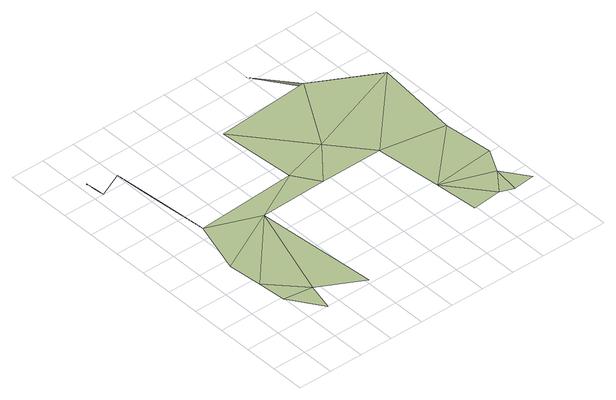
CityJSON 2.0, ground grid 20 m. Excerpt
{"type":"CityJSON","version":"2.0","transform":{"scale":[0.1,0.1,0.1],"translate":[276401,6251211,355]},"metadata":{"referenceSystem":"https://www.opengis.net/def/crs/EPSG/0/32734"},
"CityObjects":{
"terrain1":{"type":"TINRelief","geometry":[{"type":"CompositeSurface","lod":"1","boundaries":[[[0,1,2]],[[3,1,0]],[[4,2,5]],[[1,5,2]],[[5,6,4]],[[7,6,8]],[[5,1,9]],[[10,7,8]],[[11,7,10]],[[11,10,12]],[[12,10,13]],[[12,13,14]],[[14,13,15]],[[14,15,16]],[[16,15,17]],[[17,18,16]],[[18,17,19]],[[19,20,18]],[[20,19,21]],[[20,22,23]],[[22,20,21]],[[24,25,23]],[[23,22,24]],[[5,26,6]],[[26,5,27]],[[26,27,28]],[[29,26,28]],[[27,30,28]],[[29,28,31]],[[32,33,34]],[[34,35,32]],[[30,32,36]],[[37,35,34]],[[38,32,35]],[[30,39,28]],[[40,35,37]],[[36,32,38]],[[39,31,28]],[[36,39,30]],[[41,42,31]],[[41,31,39]]]}]}
},
"vertices":[
[36,200,210],[206,176,210],[20,368,210],[165,10,210],[2,567,210],[391,764,210],[94,884,210],[61,1282,210],[62,1282,210],[457,38,210],[46,1482,210],[45,1482,210],[37,1581,30],[38,1582,30],[33,1631,30],[34,1631,30],[29,1681,30],[30,1681,30],[28,1689,30],[29,1689,30],[28,1693,30],[29,1694,30],[29,1696,30],[27,1697,30],[29,1698,30],[27,1699,30],[705,932,199],[800,788,199],[987,1015,199],[668,1395,199],[1176,790,199],[1232,1440,199],[1214,392,199],[1239,134,199],[1412,152,199],[1512,282,199],[1557,722,199],[1489,119,199],[1588,428,199],[1605,1233,199],[1619,134,199],[1373,1592,9],[1200,1839,9]
]}
